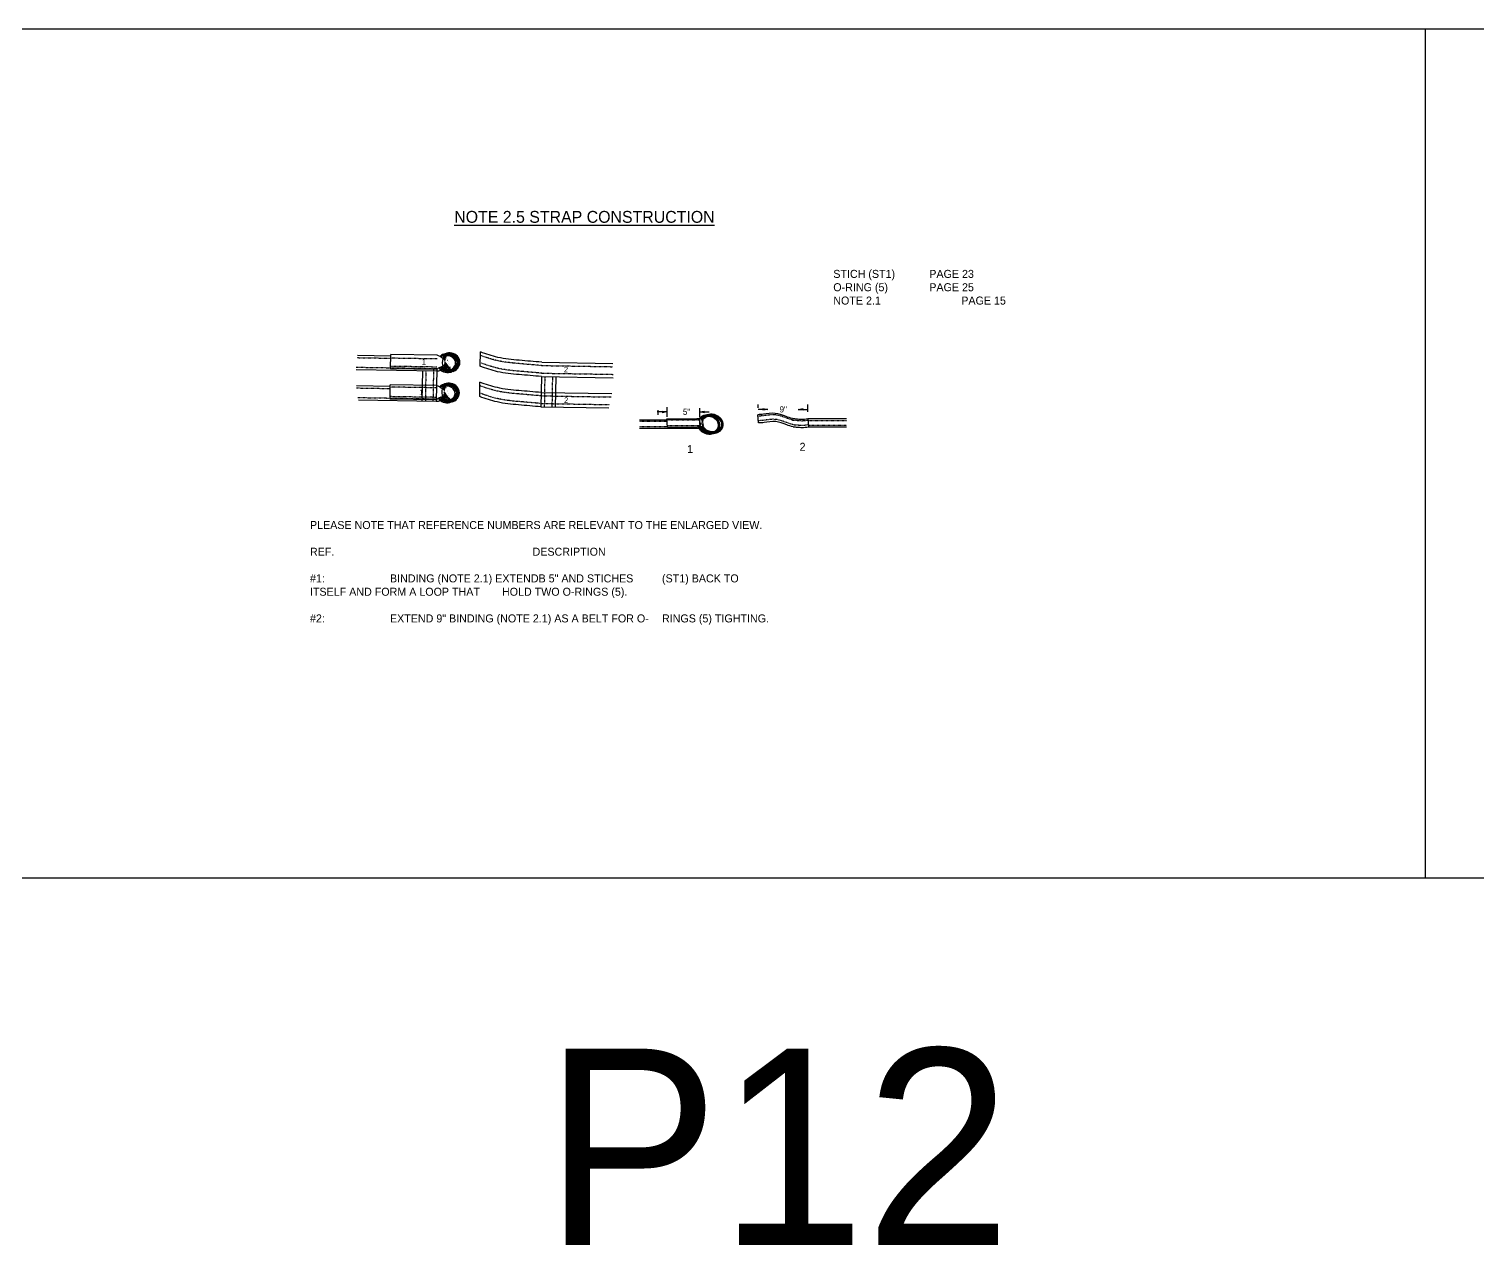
# Model space of a CAD drawing. Header units: inches. Extents: x 1631 to 16634, y 11819 to 13981.
# Drawn here: x 2856 to 3453, y 11844 to 12346 of the extents above; entities that cross this region are included whole.
import ezdxf

# ---------------------------------------------------------------- set-up
doc = ezdxf.new("R2010")
doc.units = ezdxf.units.IN
doc.header["$MEASUREMENT"] = 0
doc.linetypes.add('HIDDEN', pattern=[0.375, 0.25, -0.125])
for name, color, linetype in [('FRAME 025', 7, 'Continuous'), ('Object', 7, 'Continuous'), ('PEN2', 95, 'Continuous'), ('STECH', 7, 'HIDDEN'), ('TEXT', 7, 'Continuous'), ('WEBB', 5, 'Continuous')]:
    doc.layers.add(name, color=color, linetype=linetype)
pattern_1 = [(45, (1829.63927, 12246.05556), (-0.26516504, 0.26516504), []), (45, (1829.63927, 12246.24306), (-0.26516504, 0.26516504), [])]

# ---------------------------------------------------------------- blocks, each defined once
blk = doc.blocks.new('_OPEN')
at = {"color": 0, "linetype": 'ByBlock'}
for p, q in [((-1, 0.17), (0, 0)), ((0, 0), (-1, -0.17)), ((0, 0), (-1, 0))]:
    blk.add_line(p, q, dxfattribs=at)

msp = doc.modelspace()

# ---------------------------------------------------------------- hatches: boundary and pattern name
at = {"layer": 'Object'}
h = msp.add_hatch(dxfattribs=at)
h.set_pattern_fill('STEEL', color=256, scale=7.875, angle=21.74594133, style=0)
h.set_pattern_definition([(66.745941, (-10593.8531, 16568.418), (-0.90440757, 0.38864005), []), (66.745941, (-10594.0355, 16568.8751), (-0.90440757, 0.38864005), [])])
edge = h.paths.add_edge_path()
edge.add_spline(control_points=[(3030.04377, 12204.29578), (3029.18109, 12204.10905), (3028.2597, 12204.17551), (3026.58252, 12204.81049), (3025.83587, 12205.39976), (3025.35827, 12206.15866), (3025.35785, 12206.15932), (3025.35744, 12206.15998)], knot_values=[3.671411641, 3.671411641, 3.671411641, 3.671411641, 4.30758933, 4.30758933, 4.967161628, 4.967161628, 4.967734327, 4.967734327, 4.967734327, 4.967734327], degree=3, periodic=0)
edge.add_arc((3026.42275, 12202.77905), 3.5448, 107.48941636, 120.79844824)
edge.add_spline(control_points=[(3024.60775, 12205.82394), (3024.84493, 12205.46702), (3025.14244, 12205.14954), (3025.48252, 12204.8821)], knot_values=[3.695136361, 3.695136361, 3.695136361, 3.695136361, 4.01059126, 4.01059126, 4.01059126, 4.01059126], degree=3, periodic=0)
edge.add_spline(control_points=[(3025.48252, 12204.8821), (3025.82854, 12204.61), (3026.21863, 12204.38971), (3027.48781, 12203.90919), (3028.44681, 12203.84964), (3029.57863, 12204.1205), (3029.81551, 12204.19875), (3030.04377, 12204.29578)], knot_values=[4.01059126, 4.01059126, 4.01059126, 4.01059126, 4.331556638, 4.331556638, 4.991128936, 4.991128936, 5.170611964, 5.170611964, 5.170611964, 5.170611964], degree=3, periodic=0)
edge = h.paths.add_edge_path()
edge.add_ellipse((3029.05252, 12208.12862), major_axis=(3.28742, -0.05494), ratio=0.898186306, start_angle=283.07785115, end_angle=477.96447236)
edge.add_ellipse((3028.25035, 12207.87377), major_axis=(3.28742, -0.05494), ratio=0.898186306, start_angle=297.96447236, end_angle=463.07785115, ccw=False)
edge = h.paths.add_edge_path()
edge.add_spline(control_points=[(3025.49618, 12210.31732), (3025.67812, 12210.57036), (3025.89041, 12210.8028), (3026.46309, 12211.29679), (3026.84675, 12211.53162), (3027.25844, 12211.70591)], knot_values=[8.31237329, 8.31237329, 8.31237329, 8.31237329, 8.541552788, 8.541552788, 8.865204548, 8.865204548, 8.865204548, 8.865204548], degree=3, periodic=0)
edge.add_spline(control_points=[(3027.25844, 12211.70591), (3026.54458, 12211.5498), (3025.87107, 12211.22323), (3025.25358, 12210.69058), (3025.18383, 12210.62586), (3025.11654, 12210.5588)], knot_values=[1.826315613, 1.826315613, 1.826315613, 1.826315613, 2.352839743, 2.352839743, 2.422409425, 2.422409425, 2.422409425, 2.422409425], degree=3, periodic=0)
edge.add_arc((3021.65251, 12204.69363), 6.81173, 55.64826769, 59.43347324, ccw=False)
h = msp.add_hatch(dxfattribs=at)
h.set_pattern_fill('STEEL', color=256, scale=5.90625, angle=171.74594133, style=0)
h.set_pattern_definition([(216.7459413, (-10593.8531, 16568.418), (0.44168993, -0.591581956), []), (216.7459413, (-10593.9061, 16568.05265), (0.44168993, -0.591581956), [])])
edge = h.paths.add_edge_path()
edge.add_spline(control_points=[(3030.04377, 12204.29578), (3030.07549, 12204.30265), (3030.10714, 12204.30986), (3031.0284, 12204.53033), (3031.84758, 12205.01745), (3032.98266, 12206.36196), (3033.30991, 12207.20369), (3033.32417, 12208.05723), (3033.33261, 12208.56211), (3033.23411, 12209.06822), (3032.69504, 12210.35986), (3032.04998, 12211.0555), (3030.46128, 12211.9397), (3029.52086, 12212.13151), (3028.14321, 12212.00247), (3027.68573, 12211.8868), (3027.25844, 12211.70591)], knot_values=[4.967734327, 4.967734327, 4.967734327, 4.967734327, 4.991128936, 4.991128936, 5.650701234, 5.650701234, 6.283185307, 6.283185307, 6.283185307, 6.657308156, 6.657308156, 7.316880454, 7.316880454, 7.976452752, 7.976452752, 8.31237329, 8.31237329, 8.31237329, 8.31237329], degree=3, periodic=0)
edge.add_spline(control_points=[(3027.25844, 12211.70591), (3026.84675, 12211.53162), (3026.46309, 12211.29679), (3025.89041, 12210.8028), (3025.67812, 12210.57036), (3025.49618, 12210.31732)], knot_values=[8.31237329, 8.31237329, 8.31237329, 8.31237329, 8.63602505, 8.63602505, 8.865204548, 8.865204548, 8.865204548, 8.865204548], degree=3, periodic=0)
edge.add_arc((3021.65251, 12204.69363), 6.81173, 47.3672741, 55.64826769, ccw=False)
edge.add_ellipse((3029.05252, 12208.12862), major_axis=(3.28742, -0.05494), ratio=0.898186306, start_angle=477.96447236, end_angle=508.80245257, ccw=False)
edge.add_ellipse((3029.05252, 12208.12862), major_axis=(3.28742, -0.05494), ratio=0.898186306, start_angle=283.07785115, end_angle=477.96447236, ccw=False)
edge.add_ellipse((3029.05252, 12208.12862), major_axis=(3.28742, -0.05494), ratio=0.898186306, start_angle=218.74063, end_angle=283.07785115, ccw=False)
edge.add_arc((3026.42275, 12202.77905), 3.5448, 89.43845969, 107.48941636)
edge.add_spline(control_points=[(3025.35744, 12206.15998), (3025.35785, 12206.15932), (3025.35827, 12206.15866), (3025.83587, 12205.39976), (3026.58252, 12204.81049), (3028.2597, 12204.17551), (3029.18109, 12204.10905), (3030.04377, 12204.29578)], knot_values=[3.671411641, 3.671411641, 3.671411641, 3.671411641, 3.67198434, 3.67198434, 4.331556638, 4.331556638, 4.967734327, 4.967734327, 4.967734327, 4.967734327], degree=3, periodic=0)
h = msp.add_hatch(dxfattribs=at)
h.set_pattern_fill('STEEL', color=256, scale=7.875, angle=21.74594133, style=0)
h.set_pattern_definition([(66.745941, (-10594.062, 16555.9197), (-0.90440757, 0.38864005), []), (66.745941, (-10594.2444, 16556.3769), (-0.90440757, 0.38864005), [])])
edge = h.paths.add_edge_path()
edge.add_spline(control_points=[(3029.83489, 12191.79753), (3028.97221, 12191.61079), (3028.05082, 12191.67725), (3026.37364, 12192.31224), (3025.62699, 12192.9015), (3025.14939, 12193.66041), (3025.14897, 12193.66107), (3025.14856, 12193.66172)], knot_values=[3.671411641, 3.671411641, 3.671411641, 3.671411641, 4.30758933, 4.30758933, 4.967161628, 4.967161628, 4.967734327, 4.967734327, 4.967734327, 4.967734327], degree=3, periodic=0)
edge.add_arc((3026.21387, 12190.28079), 3.5448, 107.48941636, 120.79844824)
edge.add_spline(control_points=[(3024.39887, 12193.32568), (3024.63605, 12192.96876), (3024.93356, 12192.65128), (3025.27364, 12192.38385)], knot_values=[3.695136361, 3.695136361, 3.695136361, 3.695136361, 4.01059126, 4.01059126, 4.01059126, 4.01059126], degree=3, periodic=0)
edge.add_spline(control_points=[(3025.27364, 12192.38385), (3025.61966, 12192.11174), (3026.00975, 12191.89145), (3027.27893, 12191.41094), (3028.23793, 12191.35139), (3029.36975, 12191.62225), (3029.60664, 12191.70049), (3029.83489, 12191.79753)], knot_values=[4.01059126, 4.01059126, 4.01059126, 4.01059126, 4.331556638, 4.331556638, 4.991128936, 4.991128936, 5.170611964, 5.170611964, 5.170611964, 5.170611964], degree=3, periodic=0)
edge = h.paths.add_edge_path()
edge.add_ellipse((3028.84364, 12195.63036), major_axis=(3.28742, -0.05494), ratio=0.898186306, start_angle=283.07785115, end_angle=477.96447236)
edge.add_ellipse((3028.04147, 12195.37551), major_axis=(3.28742, -0.05494), ratio=0.898186306, start_angle=297.96447236, end_angle=463.07785115, ccw=False)
edge = h.paths.add_edge_path()
edge.add_spline(control_points=[(3025.2873, 12197.81907), (3025.46924, 12198.0721), (3025.68153, 12198.30455), (3026.25421, 12198.79854), (3026.63788, 12199.03337), (3027.04956, 12199.20765)], knot_values=[8.31237329, 8.31237329, 8.31237329, 8.31237329, 8.541552788, 8.541552788, 8.865204548, 8.865204548, 8.865204548, 8.865204548], degree=3, periodic=0)
edge.add_spline(control_points=[(3027.04956, 12199.20765), (3026.3357, 12199.05155), (3025.66219, 12198.72497), (3025.0447, 12198.19232), (3024.97495, 12198.12761), (3024.90766, 12198.06054)], knot_values=[1.826315613, 1.826315613, 1.826315613, 1.826315613, 2.352839743, 2.352839743, 2.422409425, 2.422409425, 2.422409425, 2.422409425], degree=3, periodic=0)
edge.add_arc((3021.44363, 12192.19537), 6.81173, 55.64826769, 59.43347324, ccw=False)
h = msp.add_hatch(dxfattribs=at)
h.set_pattern_fill('STEEL', color=256, scale=5.90625, angle=171.74594133, style=0)
h.set_pattern_definition([(216.7459413, (-10594.062, 16555.9197), (0.44168993, -0.591581956), []), (216.7459413, (-10594.115, 16555.5544), (0.44168993, -0.591581956), [])])
edge = h.paths.add_edge_path()
edge.add_spline(control_points=[(3029.83489, 12191.79753), (3029.86661, 12191.8044), (3029.89826, 12191.8116), (3030.81952, 12192.03207), (3031.6387, 12192.51919), (3032.77379, 12193.86371), (3033.10103, 12194.70543), (3033.11529, 12195.55897), (3033.12373, 12196.06385), (3033.02523, 12196.56997), (3032.48616, 12197.86161), (3031.8411, 12198.55725), (3030.2524, 12199.44144), (3029.31198, 12199.63325), (3027.93433, 12199.50421), (3027.47685, 12199.38854), (3027.04956, 12199.20765)], knot_values=[4.967734327, 4.967734327, 4.967734327, 4.967734327, 4.991128936, 4.991128936, 5.650701234, 5.650701234, 6.283185307, 6.283185307, 6.283185307, 6.657308156, 6.657308156, 7.316880454, 7.316880454, 7.976452752, 7.976452752, 8.31237329, 8.31237329, 8.31237329, 8.31237329], degree=3, periodic=0)
edge.add_spline(control_points=[(3027.04956, 12199.20765), (3026.63788, 12199.03337), (3026.25421, 12198.79854), (3025.68153, 12198.30455), (3025.46924, 12198.0721), (3025.2873, 12197.81907)], knot_values=[8.31237329, 8.31237329, 8.31237329, 8.31237329, 8.63602505, 8.63602505, 8.865204548, 8.865204548, 8.865204548, 8.865204548], degree=3, periodic=0)
edge.add_arc((3021.44363, 12192.19537), 6.81173, 47.3672741, 55.64826769, ccw=False)
edge.add_ellipse((3028.84364, 12195.63036), major_axis=(3.28742, -0.05494), ratio=0.898186306, start_angle=477.96447236, end_angle=508.80245257, ccw=False)
edge.add_ellipse((3028.84364, 12195.63036), major_axis=(3.28742, -0.05494), ratio=0.898186306, start_angle=283.07785115, end_angle=477.96447236, ccw=False)
edge.add_ellipse((3028.84364, 12195.63036), major_axis=(3.28742, -0.05494), ratio=0.898186306, start_angle=218.74063, end_angle=283.07785115, ccw=False)
edge.add_arc((3026.21387, 12190.28079), 3.5448, 89.43845969, 107.48941636)
edge.add_spline(control_points=[(3025.14856, 12193.66172), (3025.14897, 12193.66107), (3025.14939, 12193.66041), (3025.62699, 12192.9015), (3026.37364, 12192.31224), (3028.05082, 12191.67725), (3028.97221, 12191.61079), (3029.83489, 12191.79753)], knot_values=[3.671411641, 3.671411641, 3.671411641, 3.671411641, 3.67198434, 3.67198434, 4.331556638, 4.331556638, 4.967734327, 4.967734327, 4.967734327, 4.967734327], degree=3, periodic=0)
h = msp.add_hatch(dxfattribs=at)
h.set_pattern_fill('STEEL', color=256, scale=3, style=0)
h.set_pattern_definition(pattern_1)
edge = h.paths.add_edge_path()
edge.add_spline(control_points=[(3131.59645, 12181.49889), (3131.72711, 12181.1784), (3131.90274, 12180.87155), (3132.36362, 12180.25714), (3132.66172, 12179.95699), (3133.33383, 12179.435), (3133.70782, 12179.21312), (3134.50316, 12178.86167), (3134.92446, 12178.73211), (3135.78366, 12178.57425), (3136.22151, 12178.54595), (3137.08202, 12178.59413), (3137.50465, 12178.67061), (3138.30293, 12178.92624), (3138.67858, 12179.10544), (3139.35127, 12179.55791), (3139.64821, 12179.83134), (3140.13276, 12180.45359), (3140.32001, 12180.80243), (3140.4671, 12181.25228), (3140.49015, 12181.33308), (3140.51008, 12181.41463), (3140.56922, 12181.65663), (3140.60078, 12181.90533), (3140.60995, 12182.5459), (3140.54696, 12182.93935), (3140.2955, 12183.69546), (3140.10733, 12184.05813), (3139.62746, 12184.7258), (3139.33586, 12185.03091), (3138.67479, 12185.56404), (3138.30534, 12185.79208), (3137.51695, 12186.1567), (3137.09804, 12186.29328), (3136.24138, 12186.46563), (3135.80366, 12186.50141), (3134.94113, 12186.46825), (3134.51634, 12186.39931), (3133.71145, 12186.15843), (3133.33136, 12185.98643), (3132.64751, 12185.54748), (3132.34383, 12185.28037), (3132.06635, 12184.94112), (3132.03956, 12184.90711), (3132.01344, 12184.87266)], knot_values=[3.673009753, 3.673009753, 3.673009753, 3.673009753, 3.921304664, 3.921304664, 4.208786537, 4.208786537, 4.49626841, 4.49626841, 4.783750283, 4.783750283, 5.071232156, 5.071232156, 5.35871403, 5.35871403, 5.646195903, 5.646195903, 5.933677776, 5.933677776, 6.221159649, 6.221159649, 6.283185307, 6.283185307, 6.283185307, 6.467225621, 6.467225621, 6.754707494, 6.754707494, 7.042189367, 7.042189367, 7.32967124, 7.32967124, 7.617153113, 7.617153113, 7.904634986, 7.904634986, 8.192116859, 8.192116859, 8.479598732, 8.479598732, 8.767080606, 8.767080606, 9.054562479, 9.054562479, 9.086105043, 9.086105043, 9.086105043, 9.086105043], degree=3, periodic=0)
edge.add_arc((3131.55014, 12181.19209), 3.70961, 71.94771459, 82.8254889, ccw=False)
edge.add_ellipse((3135.96554, 12182.52524), major_axis=(3.93741, -0.96223), ratio=0.811923965, start_angle=222.86587567, end_angle=515.66996413, ccw=False)
edge.add_ellipse((3135.96554, 12182.52524), major_axis=(3.93741, -0.96223), ratio=0.811923965, start_angle=213.56578796, end_angle=222.86587567, ccw=False)
edge.add_arc((3132.58266, 12174.40196), 7.16513, 92.63920529, 97.91131453)
at = {"layer": 'Object', "ltscale": 2}
h = msp.add_hatch(dxfattribs=at)
h.set_pattern_fill('STEEL', color=256, scale=3, style=0)
h.set_pattern_definition(pattern_1)
edge = h.paths.add_edge_path()
edge.add_spline(control_points=[(3133.01571, 12181.55398), (3133.13268, 12181.30944), (3133.27599, 12181.07431), (3133.68961, 12180.5229), (3133.98771, 12180.22276), (3134.65982, 12179.70076), (3135.03381, 12179.47889), (3135.82914, 12179.12744), (3136.25045, 12178.99788), (3137.10965, 12178.84001), (3137.5475, 12178.81171), (3138.408, 12178.85989), (3138.83064, 12178.93638), (3139.62892, 12179.192), (3140.00457, 12179.37121), (3140.67726, 12179.82367), (3140.9742, 12180.0971), (3141.45875, 12180.71935), (3141.64599, 12181.0682), (3141.79309, 12181.51805), (3141.81613, 12181.59884), (3141.83606, 12181.6804), (3141.8952, 12181.92239), (3141.92677, 12182.17109), (3141.93594, 12182.81167), (3141.87295, 12183.20511), (3141.62149, 12183.96122), (3141.43331, 12184.32389), (3140.95345, 12184.99157), (3140.66184, 12185.29668), (3140.00077, 12185.8298), (3139.63132, 12186.05784), (3138.84294, 12186.42247), (3138.42403, 12186.55904), (3137.56736, 12186.7314), (3137.12965, 12186.76717), (3136.26712, 12186.73401), (3135.84232, 12186.66508), (3135.03744, 12186.4242), (3134.65735, 12186.2522), (3133.9735, 12185.81325), (3133.66982, 12185.54614), (3133.25828, 12185.04299), (3133.1193, 12184.82944), (3133.00598, 12184.60409)], knot_values=[3.727955315, 3.727955315, 3.727955315, 3.727955315, 3.921304664, 3.921304664, 4.208786537, 4.208786537, 4.49626841, 4.49626841, 4.783750283, 4.783750283, 5.071232156, 5.071232156, 5.35871403, 5.35871403, 5.646195903, 5.646195903, 5.933677776, 5.933677776, 6.221159649, 6.221159649, 6.283185307, 6.283185307, 6.283185307, 6.467225621, 6.467225621, 6.754707494, 6.754707494, 7.042189367, 7.042189367, 7.32967124, 7.32967124, 7.617153113, 7.617153113, 7.904634986, 7.904634986, 8.192116859, 8.192116859, 8.479598732, 8.479598732, 8.767080606, 8.767080606, 9.054562479, 9.054562479, 9.240225003, 9.240225003, 9.240225003, 9.240225003], degree=3, periodic=0)
edge.add_arc((3131.55014, 12181.19209), 3.70961, 57.2271158, 66.89286019, ccw=False)
edge.add_ellipse((3137.29152, 12182.791), major_axis=(3.93741, -0.96223), ratio=0.811923965, start_angle=220.11928845, end_angle=529.66365189, ccw=False)
edge.add_arc((3132.58266, 12174.40196), 7.16513, 80.40356553, 86.53502641)

# ---------------------------------------------------------------- linework, layer by layer
at = {"layer": 'FRAME 025'}
msp.add_ellipse((3137.29152, 12182.791), major_axis=(3.93741, -0.96223), ratio=0.811923965, dxfattribs=at)
for points, knots in [([(3141.83606, 12181.6804), (3141.8952, 12181.92239), (3141.92677, 12182.17109), (3141.93594, 12182.81167), (3141.87295, 12183.20511), (3141.62149, 12183.96122), (3141.43331, 12184.32389), (3140.95345, 12184.99157), (3140.66184, 12185.29668), (3140.00077, 12185.8298), (3139.63132, 12186.05784), (3138.84294, 12186.42247), (3138.42403, 12186.55904), (3137.56736, 12186.7314), (3137.12965, 12186.76717), (3136.26712, 12186.73401), (3135.84232, 12186.66508), (3135.03744, 12186.4242), (3134.65735, 12186.2522), (3133.9735, 12185.81325), (3133.66982, 12185.54614), (3133.25828, 12185.04299), (3133.1193, 12184.82944), (3133.00598, 12184.60409)], [6.283185307, 6.283185307, 6.283185307, 6.283185307, 6.467225621, 6.467225621, 6.754707494, 6.754707494, 7.042189367, 7.042189367, 7.32967124, 7.32967124, 7.617153113, 7.617153113, 7.904634986, 7.904634986, 8.192116859, 8.192116859, 8.479598732, 8.479598732, 8.767080606, 8.767080606, 9.054562479, 9.054562479, 9.240225003, 9.240225003, 9.240225003, 9.240225003]), ([(3133.01571, 12181.55398), (3133.13268, 12181.30944), (3133.27599, 12181.07431), (3133.68961, 12180.5229), (3133.98771, 12180.22276), (3134.65982, 12179.70076), (3135.03381, 12179.47889), (3135.82914, 12179.12744), (3136.25045, 12178.99788), (3137.10965, 12178.84001), (3137.5475, 12178.81171), (3138.408, 12178.85989), (3138.83064, 12178.93638), (3139.62892, 12179.192), (3140.00457, 12179.37121), (3140.67726, 12179.82367), (3140.9742, 12180.0971), (3141.45875, 12180.71935), (3141.64599, 12181.0682), (3141.79309, 12181.51805), (3141.81613, 12181.59884), (3141.83606, 12181.6804)], [3.727955315, 3.727955315, 3.727955315, 3.727955315, 3.921304664, 3.921304664, 4.208786537, 4.208786537, 4.49626841, 4.49626841, 4.783750283, 4.783750283, 5.071232156, 5.071232156, 5.35871403, 5.35871403, 5.646195903, 5.646195903, 5.933677776, 5.933677776, 6.221159649, 6.221159649, 6.283185307, 6.283185307, 6.283185307, 6.283185307])]:
    msp.add_open_spline(points, degree=3, knots=knots, dxfattribs=at)
at = {"layer": 'Object'}
for p, q in [((3156.34812, 12189.35914), (3156.34812, 12190.71529)), ((3176.8851, 12187.76598), (3176.8851, 12190.71529)), ((3107.39358, 12184.44473), (3118.74402, 12184.44473)), ((3116.71899, 12187.71644), (3114.71899, 12187.71644)), ((3118.70806, 12184.87657), (3131.11899, 12184.87657)), ((3118.99271, 12181.45763), (3118.70806, 12184.87657)), ((3118.71899, 12189.72863), (3118.71899, 12185.71644)), ((3132.16762, 12189.22263), (3132.16762, 12185.71644)), ((3134.16762, 12187.71644), (3136.16762, 12187.71644)), ((3156.56793, 12183.13471), (3156.28329, 12186.55364)), ((3158.34812, 12188.71529), (3156.34812, 12188.71529)), ((3174.8851, 12188.71529), (3176.8851, 12188.71529)), ((3176.8851, 12184.96491), (3177.16974, 12181.54598)), ((3176.8851, 12184.96491), (3192.81403, 12184.96491)), ((3107.39358, 12181.0258), (3131.82737, 12181.0258)), ((3118.99271, 12181.45763), (3131.33509, 12181.45763)), ((3177.16974, 12181.54598), (3192.81403, 12181.54598))]:
    msp.add_line(p, q, dxfattribs=at)
for centre, radius, start, end in [((3131.55014, 12181.19209), 3.70961, 57.2271158, 96.6743014), ((3132.58266, 12174.40196), 7.16513, 80.40356553, 100.02729075), ((3132.57174, 12182.66736), 1.61181, 269.16122471, 293.48202424)]:
    msp.add_arc(centre, radius, start, end, dxfattribs=at)
for centre, major_axis, ratio, start_param, end_param in [((3029.05252, 12208.12862), (3.28742, -0.05494), 0.898186306, 3.817744201, 8.88027804), ((3028.25035, 12207.87377), (3.28742, -0.05494), 0.898186306, 5.200461097, 8.082233196), ((3028.84364, 12195.63036), (3.28742, -0.05494), 0.898186306, 3.817744201, 8.88027804), ((3028.04147, 12195.37551), (3.28742, -0.05494), 0.898186306, 5.200461097, 8.082233196), ((3135.96554, 12182.52524), (3.93741, -0.96223), 0.811923965, 3.727426169, 9.000138728)]:
    msp.add_ellipse(centre, major_axis=major_axis, ratio=ratio, start_param=start_param, end_param=end_param, dxfattribs=at)
for points, knots in [([(3027.25844, 12211.70591), (3026.54458, 12211.5498), (3025.87107, 12211.22323), (3025.25358, 12210.69058), (3025.18383, 12210.62586), (3025.11654, 12210.5588)], [1.8263156134, 1.8263156134, 1.8263156134, 1.8263156134, 2.3528397433, 2.3528397433, 2.4224094246, 2.4224094246, 2.4224094246, 2.4224094246]), ([(3025.35744, 12206.15998), (3025.35785, 12206.15932), (3025.35827, 12206.15866), (3025.83587, 12205.39976), (3026.58252, 12204.81049), (3028.28998, 12204.16404), (3029.24899, 12204.10449), (3031.0284, 12204.53033), (3031.84758, 12205.01745), (3032.98266, 12206.36196), (3033.30991, 12207.20369), (3033.32417, 12208.05723), (3033.33261, 12208.56211), (3033.23411, 12209.06822), (3032.69504, 12210.35986), (3032.04998, 12211.0555), (3030.46128, 12211.9397), (3029.52086, 12212.13151), (3027.69531, 12211.96051), (3026.81107, 12211.59696), (3025.89041, 12210.8028), (3025.67812, 12210.57036), (3025.49618, 12210.31732)], [3.671411641, 3.671411641, 3.671411641, 3.671411641, 3.67198434, 3.67198434, 4.331556638, 4.331556638, 4.991128936, 4.991128936, 5.650701234, 5.650701234, 6.283185307, 6.283185307, 6.283185307, 6.657308156, 6.657308156, 7.316880454, 7.316880454, 7.976452752, 7.976452752, 8.63602505, 8.63602505, 8.865204548, 8.865204548, 8.865204548, 8.865204548]), ([(3024.60775, 12205.82394), (3025.08625, 12205.10387), (3025.81032, 12204.5443), (3027.48781, 12203.90919), (3028.44681, 12203.84964), (3029.57863, 12204.1205), (3029.81551, 12204.19875), (3030.04377, 12204.29578)], [3.695136361, 3.695136361, 3.695136361, 3.695136361, 4.331556638, 4.331556638, 4.991128936, 4.991128936, 5.170611964, 5.170611964, 5.170611964, 5.170611964]), ([(3027.04956, 12199.20765), (3026.3357, 12199.05155), (3025.66219, 12198.72497), (3025.0447, 12198.19232), (3024.97495, 12198.12761), (3024.90766, 12198.06054)], [1.8263156134, 1.8263156134, 1.8263156134, 1.8263156134, 2.3528397433, 2.3528397433, 2.4224094246, 2.4224094246, 2.4224094246, 2.4224094246]), ([(3025.14856, 12193.66172), (3025.14897, 12193.66107), (3025.14939, 12193.66041), (3025.62699, 12192.9015), (3026.37364, 12192.31224), (3028.0811, 12191.66579), (3029.04011, 12191.60624), (3030.81952, 12192.03207), (3031.6387, 12192.51919), (3032.77379, 12193.86371), (3033.10103, 12194.70543), (3033.11529, 12195.55897), (3033.12373, 12196.06385), (3033.02523, 12196.56997), (3032.48616, 12197.86161), (3031.8411, 12198.55725), (3030.2524, 12199.44144), (3029.31198, 12199.63325), (3027.48643, 12199.46226), (3026.60219, 12199.09871), (3025.68153, 12198.30455), (3025.46924, 12198.0721), (3025.2873, 12197.81907)], [3.671411641, 3.671411641, 3.671411641, 3.671411641, 3.67198434, 3.67198434, 4.331556638, 4.331556638, 4.991128936, 4.991128936, 5.650701234, 5.650701234, 6.283185307, 6.283185307, 6.283185307, 6.657308156, 6.657308156, 7.316880454, 7.316880454, 7.976452752, 7.976452752, 8.63602505, 8.63602505, 8.865204548, 8.865204548, 8.865204548, 8.865204548]), ([(3024.39887, 12193.32568), (3024.87737, 12192.60561), (3025.60144, 12192.04604), (3027.27893, 12191.41094), (3028.23793, 12191.35139), (3029.36975, 12191.62225), (3029.60664, 12191.70049), (3029.83489, 12191.79753)], [3.695136361, 3.695136361, 3.695136361, 3.695136361, 4.331556638, 4.331556638, 4.991128936, 4.991128936, 5.170611964, 5.170611964, 5.170611964, 5.170611964]), ([(3140.51008, 12181.41463), (3140.56922, 12181.65663), (3140.60078, 12181.90533), (3140.60995, 12182.5459), (3140.54696, 12182.93935), (3140.2955, 12183.69546), (3140.10733, 12184.05813), (3139.62746, 12184.7258), (3139.33586, 12185.03091), (3138.67479, 12185.56404), (3138.30534, 12185.79208), (3137.51695, 12186.1567), (3137.09804, 12186.29328), (3136.24138, 12186.46563), (3135.80366, 12186.50141), (3134.94113, 12186.46825), (3134.51634, 12186.39931), (3133.71145, 12186.15843), (3133.33136, 12185.98643), (3132.64751, 12185.54748), (3132.34383, 12185.28037), (3132.06635, 12184.94112), (3132.03956, 12184.90711), (3132.01344, 12184.87266)], [6.283185307, 6.283185307, 6.283185307, 6.283185307, 6.467225621, 6.467225621, 6.754707494, 6.754707494, 7.042189367, 7.042189367, 7.32967124, 7.32967124, 7.617153113, 7.617153113, 7.904634986, 7.904634986, 8.192116859, 8.192116859, 8.479598732, 8.479598732, 8.767080606, 8.767080606, 9.054562479, 9.054562479, 9.086105043, 9.086105043, 9.086105043, 9.086105043]), ([(3131.59645, 12181.49889), (3131.72711, 12181.1784), (3131.90274, 12180.87155), (3132.36362, 12180.25714), (3132.66172, 12179.95699), (3133.33383, 12179.435), (3133.70782, 12179.21312), (3134.50316, 12178.86167), (3134.92446, 12178.73211), (3135.78366, 12178.57425), (3136.22151, 12178.54595), (3137.08202, 12178.59413), (3137.50465, 12178.67061), (3138.30293, 12178.92624), (3138.67858, 12179.10544), (3139.35127, 12179.55791), (3139.64821, 12179.83134), (3140.13276, 12180.45359), (3140.32001, 12180.80243), (3140.4671, 12181.25228), (3140.49015, 12181.33308), (3140.51008, 12181.41463)], [3.673009753, 3.673009753, 3.673009753, 3.673009753, 3.921304664, 3.921304664, 4.208786537, 4.208786537, 4.49626841, 4.49626841, 4.783750283, 4.783750283, 5.071232156, 5.071232156, 5.35871403, 5.35871403, 5.646195903, 5.646195903, 5.933677776, 5.933677776, 6.221159649, 6.221159649, 6.283185307, 6.283185307, 6.283185307, 6.283185307])]:
    msp.add_open_spline(points, degree=3, knots=knots, dxfattribs=at)
for points in [[(3170.47401, 12184.96491), (3167.87587, 12185.81231), (3163.33158, 12187.10964), (3158.50906, 12186.73898), (3156.28329, 12186.55364)], [(3170.47401, 12184.96491), (3172.16707, 12184.86339), (3174.14581, 12184.70522), (3176.8851, 12184.96491)], [(3170.75865, 12181.54598), (3168.16052, 12182.39338), (3163.61622, 12183.69071), (3158.79371, 12183.32005), (3156.56793, 12183.13471)], [(3170.75865, 12181.54598), (3172.45172, 12181.44446), (3174.43045, 12181.28629), (3177.16974, 12181.54598)]]:
    msp.add_spline(points, degree=3, dxfattribs=at)
at = {"layer": 'STECH', "ltscale": 0.015}
for p, q in [((2990.91439, 12210.08748), (3004.81663, 12209.85513)), ((3023.91084, 12209.53602), (3004.81663, 12209.85513)), ((2990.5436, 12206.15562), (3023.84505, 12205.59907)), ((3023.85492, 12206.18961), (3004.76071, 12206.50872)), ((3019.3011, 12204.6905), (3019.09222, 12192.19224)), ((3022.46053, 12205.2284), (3022.24178, 12192.1396)), ((3067.00416, 12203.68935), (3096.57508, 12203.19514)), ((3067.05679, 12206.83891), (3096.4783, 12206.3472)), ((3068.35906, 12202.28839), (3068.15018, 12189.79013)), ((2990.74962, 12197.58848), (3004.60776, 12197.35688)), ((3023.71183, 12197.6283), (3004.61762, 12197.94742)), ((3071.50862, 12202.23575), (3071.29974, 12189.7375)), ((2991.31589, 12193.64097), (3023.63617, 12193.10081)), ((3023.64604, 12193.69135), (3004.55183, 12194.01047)), ((3066.79528, 12191.1911), (3095.09968, 12190.71805)), ((3066.84791, 12194.34066), (3095.75621, 12193.85752)), ((3118.74402, 12184.44473), (3132.04434, 12184.44473)), ((3107.39358, 12183.8694), (3118.74402, 12183.8694)), ((3107.39358, 12181.68426), (3118.94082, 12181.68426)), ((3118.94082, 12182.10619), (3132.21325, 12182.10619)), ((3176.8851, 12184.21491), (3192.81403, 12184.21491)), ((3177.16974, 12182.29598), (3192.81403, 12182.29598))]:
    msp.add_line(p, q, dxfattribs=at)
for points, knots in [([(3066.96626, 12206.84341), (3064.69112, 12207.03152), (3062.4144, 12207.21976), (3058.38603, 12207.56666), (3056.6376, 12207.71201), (3053.10125, 12208.08432), (3051.32083, 12208.31868), (3047.91831, 12209.01253), (3046.31404, 12209.46599), (3043.75424, 12210.28714), (3042.7692, 12210.62627), (3041.79272, 12210.96533)], [0, 0, 0, 0, 1.741493415, 1.741493415, 3.073975438, 3.073975438, 4.406457461, 4.406457461, 5.63169997, 5.63169997, 6.414820147, 6.414820147, 6.414820147, 6.414820147]), ([(3067.09469, 12203.68486), (3064.8195, 12203.87297), (3062.54588, 12204.06096), (3058.13188, 12204.44107), (3055.9838, 12204.6142), (3052.40181, 12205.04316), (3050.93892, 12205.26628), (3047.06561, 12206.11397), (3044.64723, 12206.95124), (3042.17079, 12207.81215)], [0, 0, 0, 0, 1.741524138, 1.741524138, 3.377448202, 3.377448202, 4.538477965, 4.538477965, 6.529456204, 6.529456204, 6.529456204, 6.529456204]), ([(3066.75738, 12194.34515), (3064.48224, 12194.53326), (3062.20553, 12194.7215), (3058.17715, 12195.0684), (3056.42873, 12195.21375), (3052.89238, 12195.58606), (3051.11195, 12195.82043), (3047.70944, 12196.51427), (3046.10516, 12196.96773), (3043.54536, 12197.78889), (3042.56032, 12198.12802), (3041.58384, 12198.46707)], [0, 0, 0, 0, 1.741493415, 1.741493415, 3.073975438, 3.073975438, 4.406457461, 4.406457461, 5.63169997, 5.63169997, 6.414820147, 6.414820147, 6.414820147, 6.414820147]), ([(3066.88581, 12191.1866), (3064.61062, 12191.37472), (3062.337, 12191.56271), (3057.923, 12191.94281), (3055.77492, 12192.11594), (3052.19293, 12192.54491), (3050.73004, 12192.76803), (3046.85673, 12193.61571), (3044.43835, 12194.45299), (3041.96191, 12195.3139)], [0, 0, 0, 0, 1.741524138, 1.741524138, 3.377448202, 3.377448202, 4.538477965, 4.538477965, 6.529456204, 6.529456204, 6.529456204, 6.529456204])]:
    msp.add_open_spline(points, degree=3, knots=knots, dxfattribs=at)
for points in [[(3170.52538, 12184.34792), (3167.92724, 12185.19533), (3163.38295, 12186.49266), (3158.56043, 12186.12199), (3156.33466, 12185.93666)], [(3170.68139, 12182.47396), (3168.08326, 12183.32136), (3163.53896, 12184.61869), (3158.71645, 12184.24802), (3156.49068, 12184.06269)], [(3170.52538, 12184.34792), (3172.21844, 12184.24641), (3174.19718, 12184.08824), (3176.93647, 12184.34792)], [(3170.68139, 12182.47396), (3172.37446, 12182.37244), (3174.35319, 12182.21427), (3177.09248, 12182.47396)]]:
    msp.add_spline(points, degree=3, dxfattribs=at)
at = {"layer": 'TEXT'}
for p, q in [((2831.41637, 12345.62554), (3431.41637, 12345.62554)), ((3431.41637, 12345.62554), (3431.41637, 11995.62554)), ((3431.41637, 12345.62554), (4031.41637, 12345.62554)), ((3431.41637, 12345.62554), (3431.41637, 11995.62554)), ((3115.13141, 12186.44473), (3115.13141, 12188.44473)), ((3132.01344, 12184.87266), (3132.25273, 12181.55948)), ((2831.41637, 11995.62554), (3431.41637, 11995.62554)), ((3431.41637, 11995.62554), (4031.41637, 11995.62554))]:
    msp.add_line(p, q, dxfattribs=at)
at = {"layer": 'WEBB'}
for p, q in [((2991.0534, 12211.06967), (3004.83308, 12210.83937)), ((3004.74426, 12205.52449), (3004.84295, 12211.42991)), ((3023.93716, 12211.1108), (3004.84295, 12211.42991)), ((3041.71826, 12206.51044), (3041.81696, 12212.41587)), ((2990.49682, 12205.17189), (3023.8286, 12204.61483)), ((3023.83847, 12205.20537), (3004.74426, 12205.52449)), ((3017.92317, 12204.71352), (3017.71429, 12192.21527)), ((3023.83847, 12205.20537), (3023.61972, 12192.11657)), ((3066.98113, 12202.31142), (3066.77225, 12189.81316)), ((3066.98113, 12202.31142), (3096.55853, 12201.8171)), ((3067.07982, 12208.21684), (3096.37674, 12207.72721)), ((2990.65511, 12198.57458), (3004.6242, 12198.34112)), ((3004.53538, 12193.02623), (3004.63407, 12198.93166)), ((3023.72828, 12198.61254), (3004.63407, 12198.93166)), ((3041.50938, 12194.01219), (3041.60808, 12199.91761)), ((3072.88655, 12202.21272), (3072.67767, 12189.71447)), ((2991.50537, 12192.65329), (3023.61972, 12192.11657)), ((3023.62959, 12192.70712), (3004.53538, 12193.02623)), ((3066.87094, 12195.71859), (3095.98197, 12195.23207)), ((3066.77225, 12189.81316), (3094.74963, 12189.34559))]:
    msp.add_line(p, q, dxfattribs=at)
for centre, radius, start, end in [((3021.65251, 12204.69363), 6.81173, 47.3672741, 70.40314399), ((3031.34554, 12208.29652), 5.27116, 164.50096566, 201.97930619), ((3024.25035, 12207.25593), 2.67457, 260.92705887, 297.43215565), ((3026.42275, 12202.77905), 3.5448, 89.43845969, 136.80572211), ((3021.44363, 12192.19537), 6.81173, 47.3672741, 70.40314399), ((3031.13666, 12195.79827), 5.27116, 164.50096566, 201.97930619), ((3024.04147, 12194.75768), 2.67457, 260.92705887, 297.43215565), ((3026.21387, 12190.28079), 3.5448, 89.43845969, 136.80572211)]:
    msp.add_arc(centre, radius, start, end, dxfattribs=at)
for points in [[(3067.07982, 12208.21684), (3057.84152, 12209.00001), (3049.00272, 12210.20783), (3041.81696, 12212.41587)], [(3066.98113, 12202.31142), (3057.74283, 12203.09459), (3048.90403, 12204.3024), (3041.71826, 12206.51044)], [(3066.87094, 12195.71859), (3057.63264, 12196.50176), (3048.79384, 12197.70957), (3041.60808, 12199.91761)], [(3066.77225, 12189.81316), (3057.53395, 12190.59633), (3048.69515, 12191.80415), (3041.50938, 12194.01219)]]:
    msp.add_spline(points, degree=3, dxfattribs=at)

# ---------------------------------------------------------------- block references
at = {"layer": 'Object', "xscale": 2, "yscale": 2, "zscale": 2}
for p in [(3118.71899, 12187.71644), (3160.34812, 12188.71529)]:
    msp.add_blockref('_OPEN', p, dxfattribs=at)
at = {"layer": 'Object', "xscale": 2, "yscale": 2, "zscale": 2, "rotation": 180}
for p in [(3132.16762, 12187.71644), (3172.8851, 12188.71529)]:
    msp.add_blockref('_OPEN', p, dxfattribs=at)

# ---------------------------------------------------------------- texts
at = {"layer": 'Object'}
for s, p in [('1', (3127.0698, 12170.75481)), ('2', (3173.45612, 12171.6644))]:
    msp.add_text(s, height=3.3, dxfattribs=at).set_placement(p)
at = {"layer": 'Object', "char_height": 2.5, "attachment_point": 5}
for s, insert in [('5"', (3126.85151, 12187.71644)), ('9"', (3166.70258, 12188.71529))]:
    msp.add_mtext(s, dxfattribs=dict(at, insert=insert))
at = {"layer": 'PEN2', "attachment_point": 1}
for s, insert, char_height, width in [('\\pt91.8192;{\\C0;         \\LNOTE 2.5 STRAP CONSTRUCTION\\l\\P\\P\\P\\P\\H0.9091x; }', (3014.63324, 12270.59164), 4.9, 189.027149), ('\\pt91.8192;{\\C0;PLEASE NOTE THAT REFERENCE NUMBERS ARE RELEVANT TO THE ENLARGED VIEW.\\P\\PREF.^IDESCRIPTION\\P\\P\\pt33;#1: ^IBINDING (NOTE 2.1) EXTENDB 5" AND STICHES ^I(ST1) BACK TO ITSELF AND FORM A LOOP THAT ^IHOLD TWO O-RINGS (5). \\P\\P#2: ^IEXTEND 9" BINDING (NOTE 2.1) AS A BELT FOR O-^IRINGS (5) TIGHTING. \\P\\pt91.8192;\\P\\Ftxt.shx|c1;\\P\\Ftxt.shx|c0;\\P\\P\\P\\H0.9091x; }', (2971.50317, 12142.7064), 3.3, 179.2736212)]:
    msp.add_mtext(s, dxfattribs=dict(at, insert=insert, char_height=char_height, width=width))
at = {"layer": 'TEXT'}
for s, p in [('1', (3017.63336, 12207.23715)), ('2', (3076.20259, 12204.01631)), ('1', (3016.49362, 12194.641)), ('2', (3076.28128, 12191.3909))]:
    msp.add_text(s, height=2.32622, rotation=358.69868381, dxfattribs=at).set_placement(p)
msp.add_text('P12', height=80.977854, dxfattribs=at).set_placement((3068.02626, 11844.14486))
at = {"layer": 'TEXT', "insert": (3187.35776, 12246.27458), "char_height": 3.3, "width": 210.3834797, "attachment_point": 1}
msp.add_mtext('STICH (ST1)^I^IPAGE 23 \\PO-RING (5)^I^IPAGE 25\\PNOTE 2.1^I^I^IPAGE 15', dxfattribs=at)

doc.saveas('drawing.dxf')
